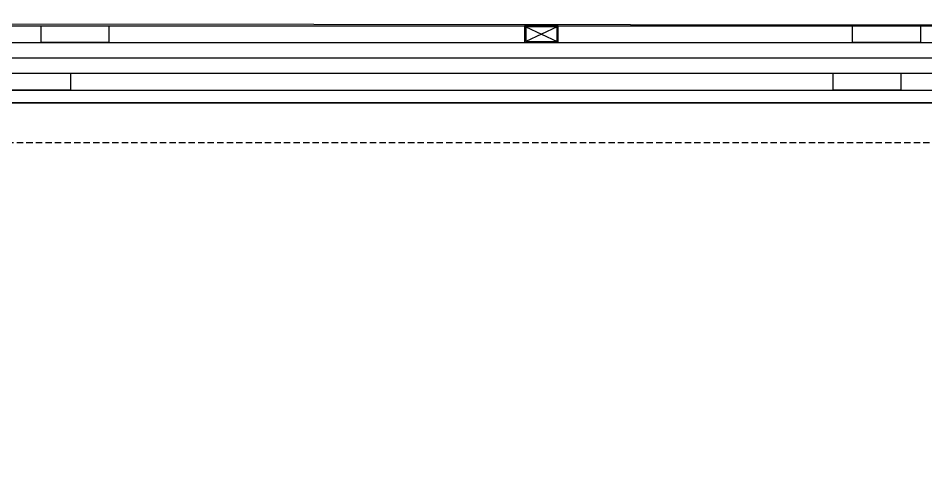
# Model space of a CAD drawing. Header units: millimetres. Extents: x 2562 to 7288, y 778 to 5635.
# Drawn here: x 5820.9 to 5927.9, y 1755.1 to 1809.2 of the extents above; entities that cross this region are included whole.
import ezdxf

# ---------------------------------------------------------------- set-up
doc = ezdxf.new("R2010")
doc.units = ezdxf.units.MM
doc.linetypes.add('HIDDEN', pattern=[0.375, 0.25, -0.125])
for name, color, linetype in [('0-gnl-knst-metal', 3, 'Continuous'), ('0-gnl-ust', 191, 'HIDDEN'), ('1-gnl-ahsap', 33, 'Continuous'), ('1-gnl-seramik', 71, 'Continuous'), ('2-tef-sabit', 251, 'Continuous'), ('4-dsm-gorunus', 241, 'Continuous')]:
    doc.layers.add(name, color=color, linetype=linetype)

# ---------------------------------------------------------------- blocks, each defined once
blk = doc.blocks.new('20x40 kutu profil')
for points in [[(1, -2), (-1, -2), (-1, 2), (1, 2)], [(0.85, -1.85), (-0.85, -1.85), (-0.85, 1.85), (0.85, 1.85)]]:
    blk.add_lwpolyline(points, close=True)
at = {"color": 251}
for points in [[(-0.85, 1.85), (0.85, -1.85)], [(-0.85, -1.85), (0.85, 1.85)]]:
    blk.add_lwpolyline(points, dxfattribs=at)

msp = doc.modelspace()

# ---------------------------------------------------------------- linework, layer by layer
at = {"color": 1, "ltscale": 3}
msp.add_lwpolyline([(5644.8, 2189.91), (5525.37, 2188.11), (5525.37, 1932.57), (5430.8, 1932.57), (5430.8, 1804.47), (6026.8, 1804.47), (6025, 1368.27)], dxfattribs=at)
at = {"layer": '0-gnl-knst-metal', "color": 252}
for p, q in [((5434.6, 1808.27), (6027.6, 1808.27)), ((5062.03, 1802.67, 6.7), (6025, 1802.67))]:
    msp.add_line(p, q, dxfattribs=at)
msp.add_lwpolyline([(5436.6, 1806.27), (6028.6, 1806.27), (6028.6, 1794.47)], dxfattribs=at)
at = {"layer": '0-gnl-ust', "ltscale": 3}
for p, q in [((5736.57, 1808.27, -0.01), (5824.57, 1808.27, -0.01)), ((5832.57, 1808.27, -0.01), (5920.57, 1808.27, -0.01)), ((5827.1, 1800.67), (5917, 1800.67)), ((5925, 1800.67), (6015, 1800.67))]:
    msp.add_line(p, q, dxfattribs=at)
msp.add_lwpolyline([(5427, 1802.67), (5427, 1794.47), (6016.8, 1794.47), (6016.8, 1370.07)], dxfattribs=at)
at = {"layer": '1-gnl-ahsap'}
for p, q in [((5058.43, 1806.27, 6.7), (6025, 1806.27)), ((5060.23, 1804.47, 6.7), (6026.8, 1804.47)), ((5430.8, 1804.47), (6026.8, 1804.47)), ((5429, 1802.67), (6025, 1802.67))]:
    msp.add_line(p, q, dxfattribs=at)
at = {"layer": '1-gnl-ahsap', "elevation": -0.01}
for points in [[(5823.61, 1808.27), (5831.61, 1808.27), (5831.61, 1806.27), (5823.61, 1806.27)], [(5919.29, 1808.27), (5927.29, 1808.27), (5927.29, 1806.27), (5919.29, 1806.27)]]:
    msp.add_lwpolyline(points, close=True, dxfattribs=at)
at = {"layer": '1-gnl-ahsap'}
msp.add_lwpolyline([(5819.1, 1802.67), (5827.1, 1802.67), (5827.1, 1800.67), (5819.1, 1800.67)], close=True, dxfattribs=at)
at = {"layer": '1-gnl-ahsap', "ltscale": 3}
msp.add_lwpolyline([(5917, 1802.67), (5925, 1802.67), (5925, 1800.67), (5917, 1800.67)], close=True, dxfattribs=at)
at = {"layer": '1-gnl-seramik'}
for p, q in [((5060.43, 1800.67, 6.7), (6023, 1800.67)), ((5060.43, 1799.17, 6.7), (6023, 1799.17))]:
    msp.add_line(p, q, dxfattribs=at)
at = {"layer": '2-tef-sabit', "ltscale": 7}
msp.add_lwpolyline([(6019.4, 1799.17), (6019.4, 1799.17), (5060.43, 1799.17)], dxfattribs=at)
at = {"layer": '4-dsm-gorunus', "ltscale": 3}
for p, q in [((6023, 1808.27), (5063.11, 1809.05)), ((5427, 1800.67), (6023, 1800.67))]:
    msp.add_line(p, q, dxfattribs=at)

# ---------------------------------------------------------------- block references
at = {"layer": '0-gnl-knst-metal', "xscale": -1, "rotation": 90}
msp.add_blockref('20x40 kutu profil', (5882.6, 1807.27), dxfattribs=at)

doc.saveas('drawing.dxf')
